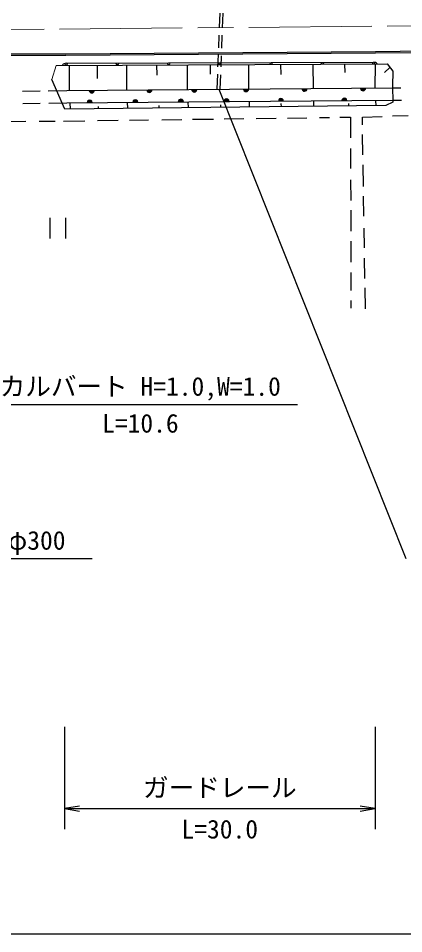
# Model space of a CAD drawing. Units: millimetres, scale not verified. Extents: x 40000 to 680000, y 20000 to 380000.
# Drawn here: x 299780 to 337423, y 205000 to 294525 of the extents above; entities that cross this region are included whole.
import ezdxf
from ezdxf.enums import TextEntityAlignment as Align

# ---------------------------------------------------------------- set-up
doc = ezdxf.new("R2010")
doc.units = ezdxf.units.MM
doc.header["$LTSCALE"] = 1000
doc.linetypes.add('CHAIN', pattern=[18.5, 12, -1.5, 3.5, -1.5])
for name, color, linetype, lineweight in [('M-BGD', 7, 'Continuous', 25), ('M-BMK', 2, 'CHAIN', 13), ('M-STR-STR3', 7, 'Continuous', 25), ('M-TTL-BAND', 7, 'Continuous', 25)]:
    doc.layers.add(name, color=color, linetype=linetype, lineweight=lineweight)
doc.styles.add('ＭＳ ゴシック', font='')
doc.styles.get('ＭＳ ゴシック').set_extended_font_data('MS Gothic')

# ---------------------------------------------------------------- blocks, each defined once
blk = doc.blocks.new('open_arrow')
at = {"color": 0, "linetype": 'Continuous', "lineweight": -2}
blk.add_lwpolyline([(7.5, 1.25), (0, 0), (7.5, -1.25)], dxfattribs=at)

msp = doc.modelspace()

# ---------------------------------------------------------------- linework, layer by layer
at = {"layer": 'M-BGD'}
for p, q in [((319458, 295013), (319404, 293657)), ((319759, 295033), (319702, 293599)), ((319373, 292872), (319324, 291629)), ((319674, 292872), (319624, 291607)), ((298548, 291046), (304415, 291054)), ((304415, 291054), (334655, 291290)), ((304416, 290904), (334656, 291140)), ((334655, 291290), (350875, 291418)), ((334656, 291140), (350876, 291268)), ((298548, 290896), (304416, 290904)), ((303477, 289922), (335821, 290070)), ((304452, 290125), (334482, 290225)), ((319297, 290940), (319251, 289773)), ((319594, 290861), (319552, 289795)), ((334653, 287700), (334655, 290065)), ((335821, 290070), (336350, 289341)), ((304792, 287467), (304788, 289928)), ((307529, 288639), (307527, 289941)), ((310386, 287510), (310383, 289954)), ((313327, 288948), (313326, 289967)), ((316300, 287557), (316298, 289981)), ((318563, 289056), (318562, 289991)), ((322284, 287603), (322284, 290008)), ((325446, 289034), (325439, 290023)), ((328599, 287653), (328581, 290037)), ((331697, 289215), (331691, 290051)), ((336350, 289341), (336342, 287873)), ((304329, 285647), (303054, 288533)), ((319223, 289058), (319165, 287579)), ((319522, 289013), (319465, 287581)), ((300172, 287407), (301911, 287430)), ((302697, 287440), (304509, 287464)), ((304516, 287464), (336312, 287713)), ((336293, 287713), (337157, 287733)), ((336342, 287873), (336359, 286339)), ((304525, 286264), (336321, 286513)), ((334744, 285973), (334719, 286501)), ((336321, 286513), (337198, 286534)), ((300218, 286207), (301925, 286230)), ((302746, 286241), (304525, 286264)), ((335677, 285983), (304329, 285647)), ((304828, 286267), (304829, 285653)), ((307592, 285896), (307593, 285682)), ((310402, 286310), (310430, 285713)), ((313517, 286005), (313517, 285746)), ((316346, 286357), (316373, 285776)), ((319515, 286077), (319515, 285810)), ((322340, 286404), (322337, 285840)), ((325439, 286186), (325440, 285873)), ((328605, 286453), (328630, 285908)), ((332029, 286198), (332029, 285944)), ((336359, 286339), (335677, 285983)), ((319876, 284689), (321823, 284716)), ((323002, 284732), (324983, 284759)), ((326079, 284774), (327973, 284800)), ((329213, 284818), (330168, 284831)), ((331202, 284845), (332230, 284859)), ((332230, 284859), (332234, 282851)), ((333386, 284865), (335327, 284935)), ((333398, 284104), (333386, 284865)), ((336347, 284971), (337854, 285026)), ((298663, 284445), (300507, 284454)), ((301805, 284461), (303371, 284469)), ((304202, 284473), (306291, 284502)), ((307502, 284519), (309545, 284547)), ((310638, 284562), (312502, 284588)), ((313801, 284605), (315751, 284632)), ((316785, 284646), (318839, 284675)), ((333444, 281177), (333412, 283174)), ((332236, 281788), (332240, 279837)), ((333493, 278086), (333460, 280190)), ((332242, 278714), (332246, 276707)), ((333540, 275188), (333509, 277128)), ((332248, 275762), (332252, 273693)), ((302901, 273001), (302901, 275001)), ((304401, 275001), (304401, 273001)), ((333589, 272077), (333558, 274009)), ((332254, 272718), (332258, 270680)), ((333637, 269091), (333605, 271059)), ((332260, 269676), (332263, 267904)), ((333684, 266123), (333651, 268162)), ((332265, 266930), (332266, 266176))]:
    msp.add_line(p, q, dxfattribs=at)
at = {"layer": 'M-BGD', "lineweight": 13}
for p, q in [((303054, 288533), (303477, 289922)), ((336077, 289718), (335548, 289220))]:
    msp.add_line(p, q, dxfattribs=at)
at = {"layer": 'M-BGD'}
for centre, radius, start, end in [((304454, 289625), 500, 90.19179, 135.19179), ((304452, 290125), 150, 180.19179, 0.19179), ((309457, 290142), 150, 180.19179, 0.19179), ((314462, 290158), 150, 180.19179, 0.19179), ((319467, 290175), 150, 180.19179, 0.19179), ((324472, 290192), 150, 180.19179, 0.19179), ((329477, 290209), 150, 180.19179, 0.19179), ((334482, 290225), 150, 180.19179, 0.19179), ((334484, 289725), 500, 45.19179, 90.19179), ((306959, 287481), 250, 180.49272, 0.49272), ((306959, 287481), 200, 180.49272, 0.49272), ((306959, 287481), 150, 180.49272, 0.49272), ((306959, 287481), 100, 180.49272, 0.49272), ((306959, 287481), 50, 180.49272, 0.49272), ((312581, 287528), 250, 180.4479, 0.4479), ((312581, 287528), 200, 180.4479, 0.4479), ((312581, 287528), 150, 180.4479, 0.4479), ((312581, 287528), 100, 180.4479, 0.4479), ((312581, 287528), 50, 180.4479, 0.4479), ((316970, 287562), 250, 180.4479, 0.4479), ((316970, 287562), 200, 180.4479, 0.4479), ((316970, 287562), 150, 180.4479, 0.4479), ((316970, 287562), 100, 180.4479, 0.4479), ((316970, 287562), 50, 180.4479, 0.4479), ((322023, 287601), 250, 180.4479, 0.4479), ((322023, 287601), 200, 180.4479, 0.4479), ((322023, 287601), 150, 180.4479, 0.4479), ((322023, 287601), 100, 180.4479, 0.4479), ((322023, 287601), 50, 180.4479, 0.4479), ((327738, 287646), 250, 180.4479, 0.4479), ((327738, 287646), 200, 180.4479, 0.4479), ((327738, 287646), 150, 180.4479, 0.4479), ((327738, 287646), 100, 180.4479, 0.4479), ((327738, 287646), 50, 180.4479, 0.4479), ((333454, 287691), 250, 180.4479, 0.4479), ((333454, 287691), 200, 180.4479, 0.4479), ((333454, 287691), 150, 180.4479, 0.4479), ((333454, 287691), 100, 180.4479, 0.4479), ((333454, 287691), 50, 180.4479, 0.4479), ((306752, 286282), 250, 0.4479, 180.4479), ((306752, 286282), 200, 0.4479, 180.4479), ((311206, 286317), 250, 0.4479, 180.4479), ((311206, 286317), 200, 0.4479, 180.4479), ((315660, 286352), 250, 0.4479, 180.4479), ((315660, 286352), 200, 0.4479, 180.4479), ((315660, 286352), 150, 0.4479, 180.4479), ((320114, 286386), 250, 0.4479, 180.4479), ((320114, 286386), 200, 0.4479, 180.4479), ((320114, 286386), 150, 0.4479, 180.4479), ((320114, 286386), 100, 0.4479, 180.4479), ((325435, 286428), 250, 0.4479, 180.4479), ((325435, 286428), 200, 0.4479, 180.4479), ((325435, 286428), 150, 0.4479, 180.4479), ((325435, 286428), 100, 0.4479, 180.4479), ((331625, 286476), 250, 0.4479, 180.4479), ((331625, 286476), 200, 0.4479, 180.4479), ((331625, 286476), 150, 0.4479, 180.4479), ((331625, 286476), 100, 0.4479, 180.4479), ((331625, 286476), 50, 0.4479, 180.4479), ((306752, 286282), 150, 0.4479, 180.4479), ((306752, 286282), 100, 0.4479, 180.4479), ((306752, 286282), 50, 0.4479, 180.4479), ((311206, 286317), 150, 0.4479, 180.4479), ((311206, 286317), 100, 0.4479, 180.4479), ((311206, 286317), 50, 0.4479, 180.4479), ((315660, 286352), 100, 0.4479, 180.4479), ((315660, 286352), 50, 0.4479, 180.4479), ((320114, 286386), 50, 0.4479, 180.4479), ((325435, 286428), 50, 0.4479, 180.4479)]:
    msp.add_arc(centre, radius, start, end, dxfattribs=at)
at = {"layer": 'M-BMK'}
msp.add_line((266803, 293149), (364758, 294018), dxfattribs=at)
at = {"layer": 'M-STR-STR3'}
for p, q in [((319363, 287581), (337648, 241683)), ((296361, 256742), (327063, 256742)), ((284261, 241683), (306998, 241683)), ((304304, 225236), (304304, 215236)), ((334630, 225236), (334630, 215236)), ((304304, 217236), (334630, 217236))]:
    msp.add_line(p, q, dxfattribs=at)
at = {"layer": 'M-TTL-BAND'}
msp.add_line((40000, 205000), (579000, 205000), dxfattribs=at)

# ---------------------------------------------------------------- block references
at = {"layer": 'M-STR-STR3', "xscale": 193, "yscale": 193}
msp.add_blockref('open_arrow', (304304, 217236), dxfattribs=at)
at = {"layer": 'M-STR-STR3', "xscale": 193, "yscale": 193, "rotation": 180}
msp.add_blockref('open_arrow', (334630, 217236), dxfattribs=at)

# ---------------------------------------------------------------- texts
at = {"layer": 'M-STR-STR3', "style": 'ＭＳ ゴシック'}
for s, p in [('カルバート H=1.0,W=1.0', (297962, 258526)), ('L=10.6', (307962, 254921)), ('ヒューム管φ300', (286255, 243467)), ('ガードレール', (311967, 219283)), ('L=30.0', (315717, 215224))]:
    msp.add_text(s, height=1833, dxfattribs=at).set_placement(p, align=Align.MIDDLE_LEFT)

doc.saveas('drawing.dxf')
